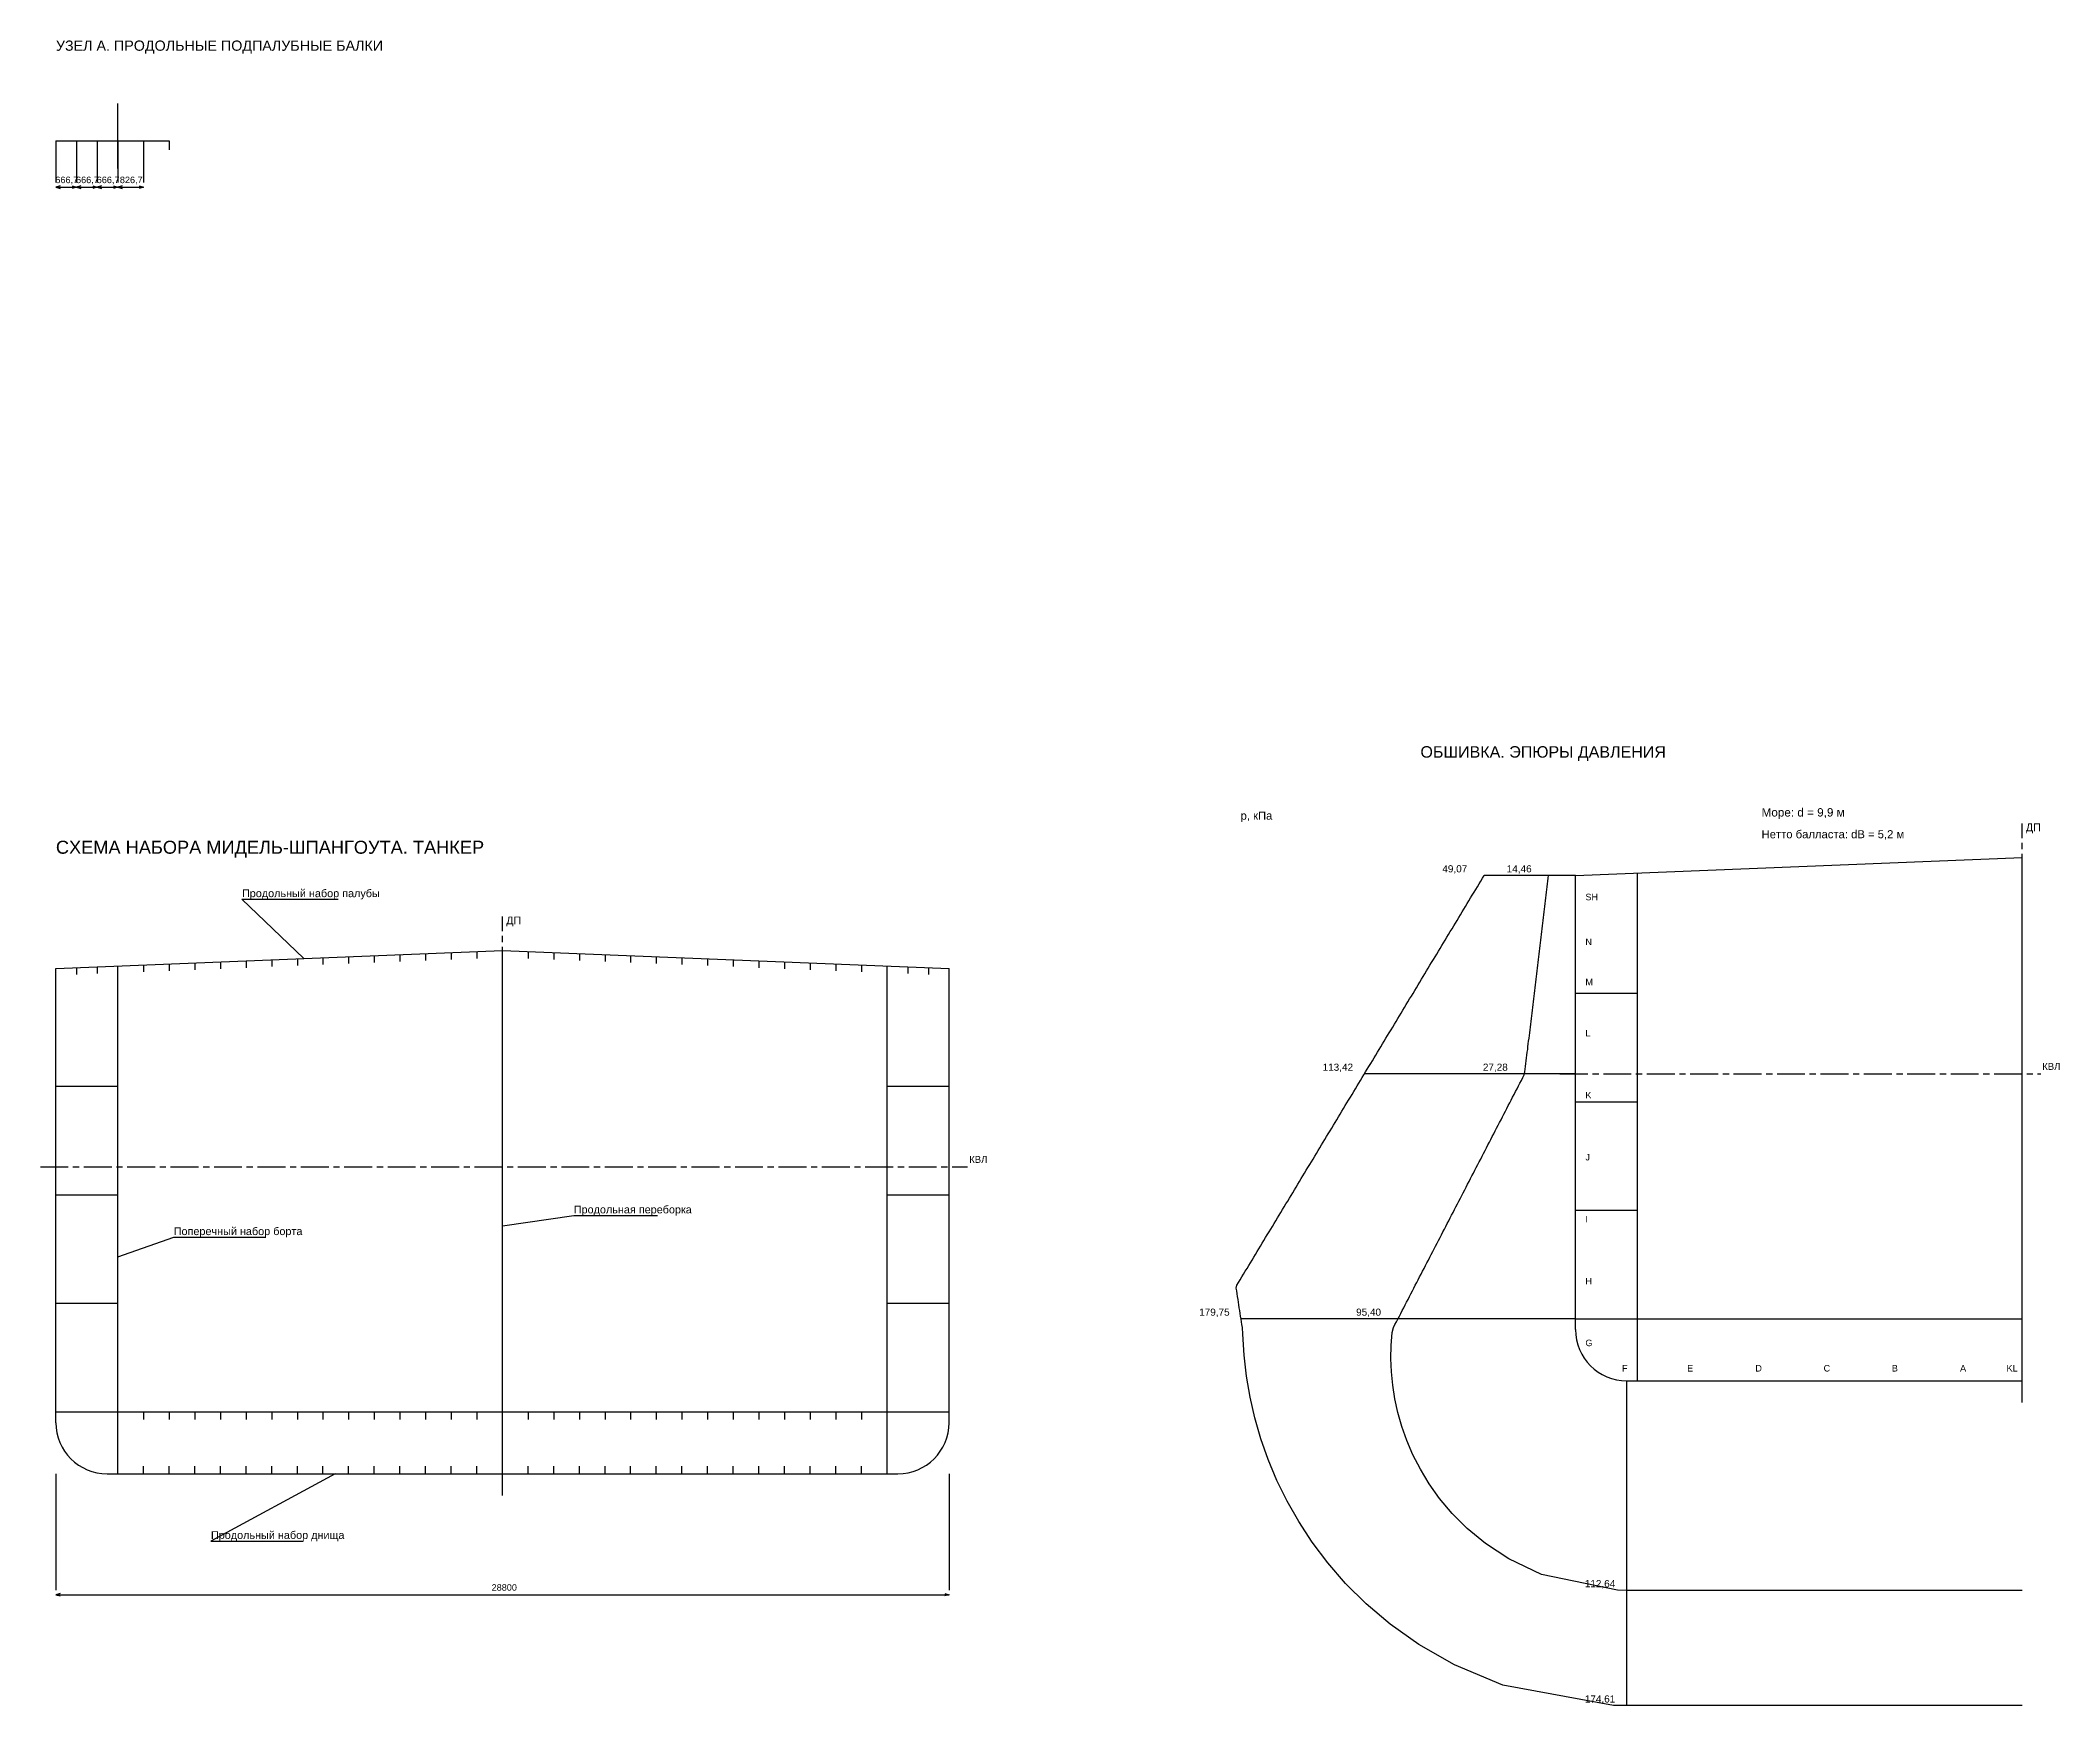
# Model space of a CAD drawing. Header units: millimetres. Extents: x -5500 to 166650, y -17240 to 192034.
# Drawn here: x -500 to 64611, y 25523 to 79235 of the extents above; entities that cross this region are included whole.
import ezdxf

# ---------------------------------------------------------------- set-up
doc = ezdxf.new("R2010")
doc.units = ezdxf.units.MM
doc.linetypes.add('AXIS22', pattern=[1400, 900, -150, 200, -150])
for name, color, linetype in [('01_CENTER', 30, 'AXIS22'), ('01_DIM', 2, 'Continuous'), ('01_HULL', 4, 'Continuous'), ('01_MEMBER', 7, 'Continuous'), ('01_SEAM', 7, 'Continuous'), ('01_TEXT', 7, 'Continuous'), ('02_CENTER', 30, 'AXIS22'), ('02_HULL', 4, 'Continuous'), ('02_NET', 6, 'Continuous'), ('02_SEA', 3, 'Continuous'), ('02_TEXT', 7, 'Continuous'), ('ARR_DETAIL_DIM', 2, 'Continuous'), ('ARR_DETAIL_HULL', 4, 'Continuous'), ('ARR_DETAIL_MEMBER', 4, 'Continuous'), ('ARR_DETAIL_TEXT', 7, 'Continuous')]:
    doc.layers.add(name, color=color, linetype=linetype)
doc.styles.add('RU', font='arial.ttf')

msp = doc.modelspace()

# ---------------------------------------------------------------- linework, layer by layer
at = {"layer": '01_CENTER'}
for p, q in [((14400, 32300), (14400, 50976)), ((-500, 42900), (29400, 42900))]:
    msp.add_line(p, q, dxfattribs=at)
at = {"layer": '01_DIM'}
for p, q in [((0, 33000), (0, 29250)), ((28800, 33000), (28800, 29250)), ((0, 29100), (28800, 29100))]:
    msp.add_line(p, q, dxfattribs=at)
for points in [[(140, 29140), (0, 29100), (140, 29060)], [(28660, 29140), (28800, 29100), (28660, 29060)]]:
    msp.add_lwpolyline(points, dxfattribs=at)
at = {"layer": '01_HULL'}
for p, q in [((14400, 33000), (14400, 49876)), ((0, 34650), (0, 49300)), ((2000, 33000), (2000, 49380)), ((26800, 33000), (26800, 49380)), ((28800, 34650), (28800, 49300)), ((0, 45500), (2000, 45500)), ((26800, 45500), (28800, 45500)), ((0, 42000), (2000, 42000)), ((26800, 42000), (28800, 42000)), ((0, 38500), (2000, 38500)), ((26800, 38500), (28800, 38500)), ((0, 35000), (28800, 35000)), ((1650, 33000), (27150, 33000))]:
    msp.add_line(p, q, dxfattribs=at)
msp.add_lwpolyline([(0, 49300), (14400, 49876), (28800, 49300)], dxfattribs=at)
for centre, start, end in [((1650, 34650), 180, 270), ((27150, 34650), 270, 360)]:
    msp.add_arc(centre, 1650, start, end, dxfattribs=at)
at = {"layer": '01_MEMBER'}
for p, q in [((5307, 49512), (5307, 49292)), ((6133, 49545), (6133, 49325)), ((6960, 49578), (6960, 49358)), ((7787, 49611), (7787, 49391)), ((8613, 49645), (8613, 49425)), ((9440, 49678), (9440, 49458)), ((10267, 49711), (10267, 49491)), ((11093, 49744), (11093, 49524)), ((11920, 49777), (11920, 49557)), ((12747, 49810), (12747, 49590)), ((13573, 49843), (13573, 49623)), ((15227, 49843), (15227, 49623)), ((16053, 49810), (16053, 49590)), ((16880, 49777), (16880, 49557)), ((17707, 49744), (17707, 49524)), ((18533, 49711), (18533, 49491)), ((19360, 49678), (19360, 49458)), ((20187, 49645), (20187, 49425)), ((21013, 49611), (21013, 49391)), ((21840, 49578), (21840, 49358)), ((22667, 49545), (22667, 49325)), ((23493, 49512), (23493, 49292)), ((667, 49327), (667, 49107)), ((1333, 49353), (1333, 49133)), ((2827, 49413), (2827, 49193)), ((3653, 49446), (3653, 49226)), ((4480, 49479), (4480, 49259)), ((24320, 49479), (24320, 49259)), ((25147, 49446), (25147, 49226)), ((25973, 49413), (25973, 49193)), ((27467, 49353), (27467, 49133)), ((28133, 49327), (28133, 49107)), ((2827, 35000), (2827, 34750)), ((3653, 35000), (3653, 34750)), ((4480, 35000), (4480, 34750)), ((5307, 35000), (5307, 34750)), ((6133, 35000), (6133, 34750)), ((6960, 35000), (6960, 34750)), ((7787, 35000), (7787, 34750)), ((8613, 35000), (8613, 34750)), ((9440, 35000), (9440, 34750)), ((10267, 35000), (10267, 34750)), ((11093, 35000), (11093, 34750)), ((11920, 35000), (11920, 34750)), ((12747, 35000), (12747, 34750)), ((13573, 35000), (13573, 34750)), ((15227, 35000), (15227, 34750)), ((16053, 35000), (16053, 34750)), ((16880, 35000), (16880, 34750)), ((17707, 35000), (17707, 34750)), ((18533, 35000), (18533, 34750)), ((19360, 35000), (19360, 34750)), ((20187, 35000), (20187, 34750)), ((21013, 35000), (21013, 34750)), ((21840, 35000), (21840, 34750)), ((22667, 35000), (22667, 34750)), ((23493, 35000), (23493, 34750)), ((24320, 35000), (24320, 34750)), ((25147, 35000), (25147, 34750)), ((25973, 35000), (25973, 34750)), ((2827, 33000), (2827, 33250)), ((3653, 33000), (3653, 33250)), ((4480, 33000), (4480, 33250)), ((5307, 33000), (5307, 33250)), ((6133, 33000), (6133, 33250)), ((6960, 33000), (6960, 33250)), ((7787, 33000), (7787, 33250)), ((8613, 33000), (8613, 33250)), ((9440, 33000), (9440, 33250)), ((10267, 33000), (10267, 33250)), ((11093, 33000), (11093, 33250)), ((11920, 33000), (11920, 33250)), ((12747, 33000), (12747, 33250)), ((13573, 33000), (13573, 33250)), ((15227, 33000), (15227, 33250)), ((16053, 33000), (16053, 33250)), ((16880, 33000), (16880, 33250)), ((17707, 33000), (17707, 33250)), ((18533, 33000), (18533, 33250)), ((19360, 33000), (19360, 33250)), ((20187, 33000), (20187, 33250)), ((21013, 33000), (21013, 33250)), ((21840, 33000), (21840, 33250)), ((22667, 33000), (22667, 33250)), ((23493, 33000), (23493, 33250)), ((24320, 33000), (24320, 33250)), ((25147, 33000), (25147, 33250)), ((25973, 33000), (25973, 33250))]:
    msp.add_line(p, q, dxfattribs=at)
at = {"layer": '01_SEAM'}
for points in [[(8000, 49620), (6000, 51530), (9105, 51530)], [(14400, 41000), (16700, 41330), (19400, 41330)], [(2000, 40000), (3800, 40630), (6770, 40630)], [(9000, 33000), (5000, 30830), (7970, 30830)]]:
    msp.add_lwpolyline(points, dxfattribs=at)
at = {"layer": '02_CENTER'}
for p, q in [((63400, 35300), (63400, 53976)), ((48500, 45900), (64000, 45900))]:
    msp.add_line(p, q, dxfattribs=at)
at = {"layer": '02_HULL'}
for p, q in [((63400, 36000), (63400, 52876)), ((49000, 37650), (49000, 52300)), ((51000, 36000), (51000, 52380)), ((49000, 48500), (51000, 48500)), ((49000, 45000), (51000, 45000)), ((49000, 41500), (51000, 41500)), ((49000, 38000), (63400, 38000)), ((50650, 36000), (63400, 36000))]:
    msp.add_line(p, q, dxfattribs=at)
msp.add_lwpolyline([(49000, 52300), (63400, 52876)], dxfattribs=at)
msp.add_arc((50650, 37650), 1650, 180, 270, dxfattribs=at)
at = {"layer": '02_NET'}
for p, q in [((49000, 52300), (46056, 52300)), ((49000, 45900), (42195, 45900)), ((49000, 38000), (38215, 38000)), ((50650, 36000), (50650, 25523))]:
    msp.add_line(p, q, dxfattribs=at)
msp.add_lwpolyline([(63400, 25523), (50650, 25523), (50228, 25531), (46662, 26183), (45099, 26837), (43950, 27492), (43025, 28149), (42250, 28808), (41587, 29467), (41013, 30129), (40514, 30792), (40078, 31457), (39700, 32123), (39372, 32790), (39092, 33460), (38856, 34130), (38661, 34802), (38507, 35476), (38391, 36152), (38313, 36828), (38273, 37507), (38258, 37721), (38244, 37812), (38230, 37903), (38216, 37993), (38202, 38084), (38188, 38174), (38174, 38265), (38160, 38355), (38147, 38446), (38133, 38536), (38119, 38627), (38105, 38718), (38091, 38808), (38077, 38899), (38063, 38989), (38080, 39080), (38134, 39170), (38189, 39261), (38244, 39351), (38298, 39442), (38353, 39532), (38408, 39623), (38462, 39714), (38517, 39804), (38571, 39895), (38626, 39985), (38681, 40076), (38735, 40166), (38790, 40257), (38845, 40347), (38899, 40438), (38954, 40528), (39009, 40619), (39063, 40710), (39118, 40800), (39172, 40891), (39227, 40981), (39282, 41072), (39336, 41162), (39391, 41253), (39446, 41343), (39500, 41434), (39555, 41525), (39609, 41615), (39664, 41706), (39719, 41796), (39773, 41887), (39828, 41977), (39883, 42068), (39937, 42158), (39992, 42249), (40047, 42340), (40101, 42430), (40156, 42521), (40210, 42611), (40265, 42702), (40320, 42792), (40374, 42883), (40429, 42973), (40484, 43064), (40538, 43154), (40593, 43245), (40647, 43336), (40702, 43426), (40757, 43517), (40811, 43607), (40866, 43698), (40921, 43788), (40975, 43879), (41030, 43969), (41084, 44060), (41139, 44150), (41194, 44241), (41248, 44332), (41303, 44422), (41358, 44513), (41412, 44603), (41467, 44694), (41522, 44784), (41576, 44875), (41631, 44965), (41685, 45056), (41740, 45147), (41795, 45237), (41849, 45328), (41904, 45418), (41959, 45509), (42013, 45599), (42068, 45690), (42122, 45780), (42177, 45871), (42232, 45962), (42286, 46052), (42341, 46143), (42396, 46233), (42450, 46324), (42505, 46414), (42559, 46505), (42614, 46595), (42669, 46686), (42723, 46776), (42778, 46867), (42833, 46958), (42887, 47048), (42942, 47139), (42997, 47229), (43051, 47320), (43106, 47410), (43160, 47501), (43215, 47591), (43270, 47682), (43324, 47772), (43379, 47863), (43434, 47954), (43488, 48044), (43543, 48135), (43597, 48225), (43652, 48316), (43707, 48406), (43761, 48497), (43816, 48587), (43871, 48678), (43925, 48769), (43980, 48859), (44035, 48950), (44089, 49040), (44144, 49131), (44198, 49221), (44253, 49312), (44308, 49402), (44362, 49493), (44417, 49584), (44472, 49674), (44526, 49765), (44581, 49855), (44635, 49946), (44690, 50036), (44745, 50127), (44799, 50217), (44854, 50308), (44909, 50398), (44963, 50489), (45018, 50580), (45072, 50670), (45127, 50761), (45182, 50851), (45236, 50942), (45291, 51032), (45346, 51123), (45400, 51213), (45455, 51304), (45510, 51394), (45564, 51485), (45619, 51576), (45673, 51666), (45728, 51757), (45783, 51847), (45837, 51938), (45892, 52028), (45947, 52119), (46001, 52209), (46056, 52300)], dxfattribs=at)
at = {"layer": '02_SEA'}
for p, q in [((49000, 52300), (48132, 52300)), ((49000, 45900), (47363, 45900)), ((49000, 38000), (43276, 38000)), ((50650, 36000), (50650, 29242))]:
    msp.add_line(p, q, dxfattribs=at)
msp.add_lwpolyline([(63400, 29242), (50650, 29242), (50357, 29247), (47904, 29753), (46853, 30253), (46098, 30749), (45505, 31239), (45020, 31724), (44618, 32204), (44280, 32679), (43997, 33149), (43759, 33613), (43562, 34072), (43402, 34527), (43274, 34976), (43177, 35420), (43108, 35859), (43065, 36292), (43048, 36721), (43055, 37144), (43086, 37562), (43132, 37721), (43179, 37812), (43226, 37903), (43273, 37993), (43320, 38084), (43366, 38174), (43413, 38265), (43460, 38355), (43507, 38446), (43554, 38536), (43601, 38627), (43647, 38718), (43694, 38808), (43741, 38899), (43788, 38989), (43835, 39080), (43882, 39170), (43929, 39261), (43975, 39351), (44022, 39442), (44069, 39532), (44116, 39623), (44163, 39714), (44210, 39804), (44256, 39895), (44303, 39985), (44350, 40076), (44397, 40166), (44444, 40257), (44491, 40347), (44537, 40438), (44584, 40528), (44631, 40619), (44678, 40710), (44725, 40800), (44772, 40891), (44819, 40981), (44865, 41072), (44912, 41162), (44959, 41253), (45006, 41343), (45053, 41434), (45100, 41525), (45146, 41615), (45193, 41706), (45240, 41796), (45287, 41887), (45334, 41977), (45381, 42068), (45428, 42158), (45474, 42249), (45521, 42340), (45568, 42430), (45615, 42521), (45662, 42611), (45709, 42702), (45755, 42792), (45802, 42883), (45849, 42973), (45896, 43064), (45943, 43154), (45990, 43245), (46036, 43336), (46083, 43426), (46130, 43517), (46177, 43607), (46224, 43698), (46271, 43788), (46318, 43879), (46364, 43969), (46411, 44060), (46458, 44150), (46505, 44241), (46552, 44332), (46599, 44422), (46645, 44513), (46692, 44603), (46739, 44694), (46786, 44784), (46833, 44875), (46880, 44965), (46927, 45056), (46973, 45147), (47020, 45237), (47067, 45328), (47114, 45418), (47161, 45509), (47208, 45599), (47254, 45690), (47301, 45780), (47348, 45871), (47371, 45962), (47381, 46052), (47392, 46143), (47403, 46233), (47414, 46324), (47425, 46414), (47436, 46505), (47447, 46595), (47458, 46686), (47468, 46776), (47479, 46867), (47490, 46958), (47501, 47048), (47512, 47139), (47523, 47229), (47534, 47320), (47545, 47410), (47556, 47501), (47566, 47591), (47577, 47682), (47588, 47772), (47599, 47863), (47610, 47954), (47621, 48044), (47632, 48135), (47643, 48225), (47653, 48316), (47664, 48406), (47675, 48497), (47686, 48587), (47697, 48678), (47708, 48769), (47719, 48859), (47730, 48950), (47740, 49040), (47751, 49131), (47762, 49221), (47773, 49312), (47784, 49402), (47795, 49493), (47806, 49584), (47817, 49674), (47828, 49765), (47838, 49855), (47849, 49946), (47860, 50036), (47871, 50127), (47882, 50217), (47893, 50308), (47904, 50398), (47915, 50489), (47925, 50580), (47936, 50670), (47947, 50761), (47958, 50851), (47969, 50942), (47980, 51032), (47991, 51123), (48002, 51213), (48012, 51304), (48023, 51394), (48034, 51485), (48045, 51576), (48056, 51666), (48067, 51757), (48078, 51847), (48089, 51938), (48099, 52028), (48110, 52119), (48121, 52209), (48132, 52300)], dxfattribs=at)
at = {"layer": 'ARR_DETAIL_DIM'}
for p, q in [((0, 76000), (0, 74650)), ((667, 76000), (667, 74650)), ((667, 76000), (667, 74650)), ((1333, 76000), (1333, 74650)), ((1333, 76000), (1333, 74650)), ((2000, 76000), (2000, 74650)), ((2000, 76000), (2000, 74650)), ((2827, 76000), (2827, 74650)), ((0, 74500), (667, 74500)), ((667, 74500), (1333, 74500)), ((1333, 74500), (2000, 74500)), ((2000, 74500), (2827, 74500))]:
    msp.add_line(p, q, dxfattribs=at)
for points in [[(140, 74540), (0, 74500), (140, 74460)], [(527, 74540), (667, 74500), (527, 74460)], [(807, 74540), (667, 74500), (807, 74460)], [(1193, 74540), (1333, 74500), (1193, 74460)], [(1473, 74540), (1333, 74500), (1473, 74460)], [(1860, 74540), (2000, 74500), (1860, 74460)], [(2140, 74540), (2000, 74500), (2140, 74460)], [(2687, 74540), (2827, 74500), (2687, 74460)]]:
    msp.add_lwpolyline(points, dxfattribs=at)
at = {"layer": 'ARR_DETAIL_HULL'}
for p, q in [((2000, 75100), (2000, 77200)), ((0, 76000), (3653, 76000))]:
    msp.add_line(p, q, dxfattribs=at)
at = {"layer": 'ARR_DETAIL_MEMBER'}
for p, q in [((667, 76000), (667, 75700)), ((1333, 76000), (1333, 75700)), ((2827, 76000), (2827, 75700)), ((3653, 76000), (3653, 75700))]:
    msp.add_line(p, q, dxfattribs=at)

# ---------------------------------------------------------------- texts
at = {"layer": '01_DIM', "style": 'RU'}
msp.add_text('28800', height=210, dxfattribs=at).set_placement((14050, 29230))
at = {"layer": '01_TEXT', "style": 'RU'}
for s, height, p in [('СХЕМА НАБОРА МИДЕЛЬ-ШПАНГОУТА. ТАНКЕР', 420, (0, 53000)), ('Продольный набор палубы', 250, (6000, 51600)), ('ДП', 250, (14520, 50726)), ('КВЛ', 220, (29450, 43030)), ('Продольная переборка', 250, (16700, 41400)), ('Поперечный набор борта', 250, (3800, 40700)), ('Продольный набор днища', 250, (5000, 30900))]:
    msp.add_text(s, height=height, dxfattribs=at).set_placement(p)
at = {"layer": '02_NET', "style": 'RU'}
for s, height, p in [('Нетто балласта: dB = 5,2 м', 260, (55000, 53500)), ('49,07', 230, (44706, 52400)), ('113,42', 230, (40845, 46000)), ('179,75', 230, (36865, 38100)), ('174,61', 230, (49300, 25623))]:
    msp.add_text(s, height=height, dxfattribs=at).set_placement(p)
at = {"layer": '02_SEA', "style": 'RU'}
for s, height, p in [('Море: d = 9,9 м', 270, (55000, 54200)), ('14,46', 230, (46782, 52400)), ('27,28', 230, (46013, 46000)), ('95,40', 230, (41926, 38100)), ('112,64', 230, (49300, 29342))]:
    msp.add_text(s, height=height, dxfattribs=at).set_placement(p)
at = {"layer": '02_TEXT', "style": 'RU'}
for s, height, p in [('ОБШИВКА. ЭПЮРЫ ДАВЛЕНИЯ', 370, (44000, 56100)), ('p, кПа', 260, (38200, 54100)), ('ДП', 250, (63520, 53726)), ('SH', 210, (49320, 51500)), ('N', 210, (49320, 50052)), ('M', 210, (49320, 48756)), ('L', 210, (49320, 47108)), ('КВЛ', 220, (64050, 46030)), ('K', 210, (49320, 45108)), ('J', 210, (49320, 43108)), ('I', 210, (49320, 41108)), ('H', 210, (49320, 39108)), ('G', 210, (49320, 37118)), ('F', 210, (50500, 36300)), ('E', 210, (52600, 36300)), ('D', 210, (54800, 36300)), ('C', 210, (57000, 36300)), ('B', 210, (59200, 36300)), ('A', 210, (61400, 36300)), ('KL', 210, (62900, 36300))]:
    msp.add_text(s, height=height, dxfattribs=at).set_placement(p)
at = {"layer": 'ARR_DETAIL_DIM', "style": 'RU'}
for s, p in [('666,7', (-17, 74630)), ('666,7', (650, 74630)), ('666,7', (1317, 74630)), ('826,7', (2063, 74630))]:
    msp.add_text(s, height=210, dxfattribs=at).set_placement(p)
at = {"layer": 'ARR_DETAIL_TEXT', "style": 'RU'}
msp.add_text('УЗЕЛ А. ПРОДОЛЬНЫЕ ПОДПАЛУБНЫЕ БАЛКИ', height=330, dxfattribs=at).set_placement((0, 78900))

doc.saveas('drawing.dxf')
